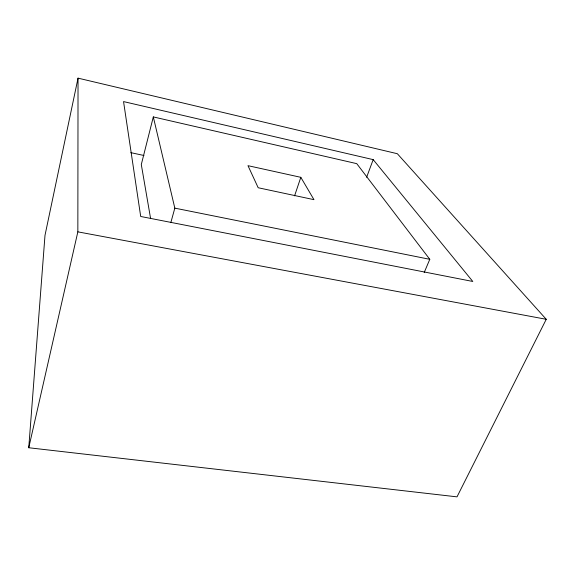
<?xml version="1.0" encoding="UTF-8"?>
<svg xmlns="http://www.w3.org/2000/svg" width="575" height="575" viewBox="0 0 575 575"><rect width="100%" height="100%" fill="white"/><g stroke="black" fill="none" stroke-linecap="round" stroke-linejoin="round"><path stroke-width="0.86" d="M28.75 447.745L77.848 231.847L78.035 78.142L397.339 153.719L546.25 319.298L457.01 496.857L28.75 447.745L45.001 235.333L78.035 78.142M424.228 272.464L429.791 259.311L356.744 163.645L153.317 116.919L141.299 164.536L150.585 218.457M170.818 222.647L174.822 208.136L153.317 116.919M294.572 195.852L300.826 177.323L247.976 165.672L258.189 187.745L313.964 199.662L300.826 177.323M366.62 177.28L373.182 159.627L123.546 101.588L140.702 216.48L472.801 281.47L373.182 159.627M77.848 231.847L546.25 319.298M174.822 208.136L429.791 259.311M130.834 152.655L143.966 155.494"/></g></svg>
